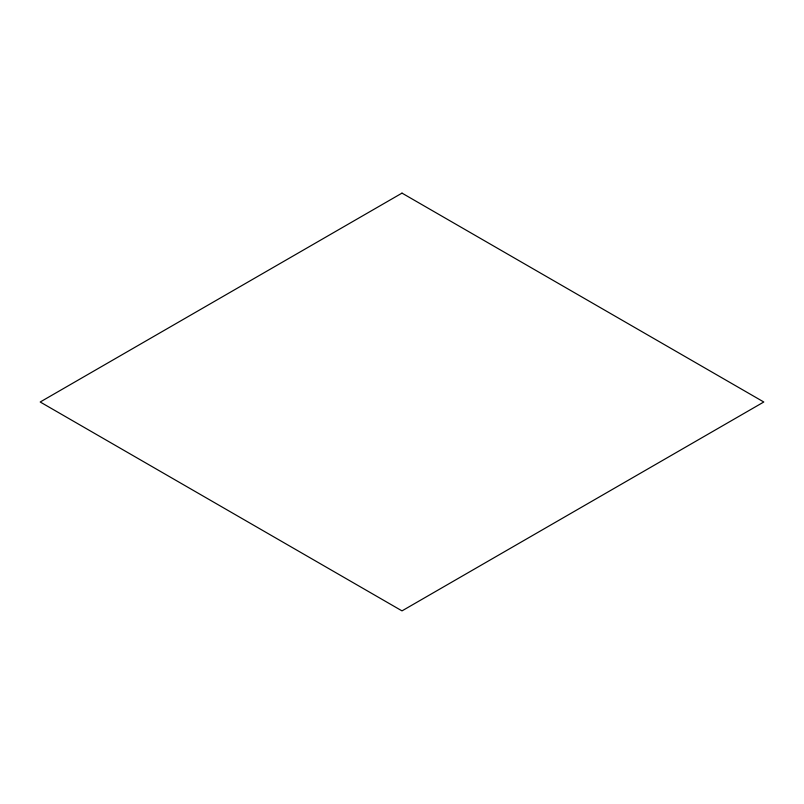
<?xml version="1.0" encoding="UTF-8"?>
<svg xmlns="http://www.w3.org/2000/svg" width="804" height="804" viewBox="0 0 804 804"><rect width="100%" height="100%" fill="white"/><g stroke="black" fill="none" stroke-linecap="round" stroke-linejoin="round"><path stroke-width="1.21" d="M402 193.121L40.2 402L402 610.879L763.8 402L402 193.121"/></g></svg>
